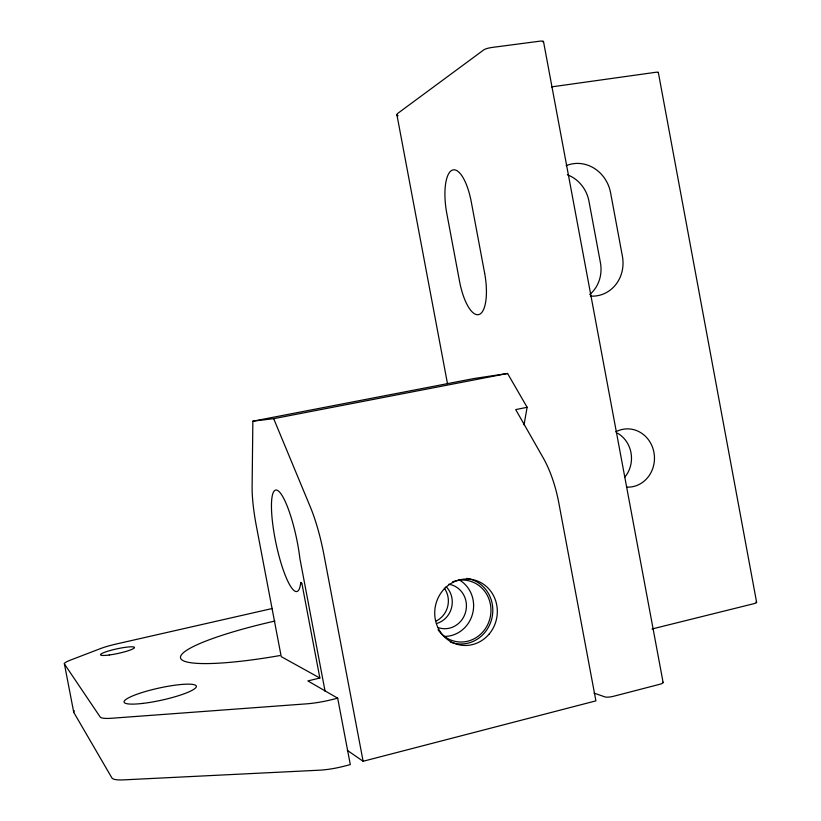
<?xml version="1.0" encoding="UTF-8"?>
<svg xmlns="http://www.w3.org/2000/svg" width="821" height="821" viewBox="0 0 821 821"><rect width="100%" height="100%" fill="white"/><g stroke="black" fill="none" stroke-linecap="round" stroke-linejoin="round"><path stroke-width="1.23" d="M524.014 424.857L527.133 407.308L507.583 373.473L474.097 378.512L252.847 421.194L252.119 486.822A58.855 11.473 78.3 0 0 256.337 525.892L281.223 656.636L319.862 678.023L302.313 585.66A3.151 0.657 77.8 0 0 301.379 582.766A3.151 0.657 77.8 0 0 300.691 582.869A51.785 10.55 78.2 0 1 278.617 554.483A51.785 10.55 78.2 0 1 276.533 490.065A51.785 10.55 78.2 0 1 299.911 558.639L325.095 691.313M347.314 750.363L363.128 761.272L595.902 700.867L558.834 502.996A62.663 22.3 77.2 0 0 543.276 457.995L515.711 409.597L527.133 407.308M652.007 628.989L753.955 603.661A5.388 0.954 -8.5 0 0 755.936 602.06M64.356 663.635L73.746 712.351L111.872 777.877A31.506 6.609 -13.1 0 0 123.499 779.878L319.061 770.211A33.343 7.769 -11.7 0 0 344.317 766.147L350.3 764.597L337.688 698.189L331.694 699.666A33.363 6.373 -11.5 0 1 306.438 703.854L111.646 718.252A31.516 5.429 -12.6 0 1 100.162 716.979L64.438 664.004A25.123 3.407 -12.4 0 1 70.124 660.238L100.706 648.508A24.363 3.243 -12.2 0 1 116.52 643.951L272.51 608.453M319.862 678.023L307.865 680.927L337.688 698.189M252.847 421.194L273.67 418.669L507.583 373.473M551.527 86.893L655.384 72.34A5.419 0.8 -12.5 0 1 658.114 72.72M594.096 693.119L604.933 696.906A6.465 1.447 -9.2 0 0 613.431 696.311L659.602 684.334A6.435 1.416 -8.8 0 0 662.865 682.159M300.691 582.869L301.769 583.659M273.67 418.669L310.359 507.05A65.372 14.101 78 0 1 323.915 554.647L363.128 761.272M543.512 41.573L663.091 682.374M396.943 114.971L447.496 383.664M756.644 602.44L658.319 72.392M566.121 165.698A34.708 31.793 72.3 0 1 610.588 192.771L622.4 256.224A34.626 31.814 75.9 0 1 590.453 296.104M567.393 174.791A33.599 30.911 72.1 0 1 588.965 201.248L600.418 262.689A33.517 30.931 75.8 0 1 589.745 294.554M543.05 42.076A6.476 1.19 -12.2 0 0 539.571 41.214L492.005 47.454A6.506 1.221 -11.9 0 0 483.805 49.865L398.041 113.165A27.319 4.351 -11.3 0 0 398.144 115.792M73.746 712.351A25.112 4.156 -12.7 0 1 74.393 710.791M617.536 433.17A28.222 26.005 87.8 0 1 624.504 477.473M466.728 578.374A33.035 31.003 -79 0 1 491.697 619.024A33.035 31.003 -79 0 1 450.319 641.981M452.504 581.873A31.054 29.146 -79 0 1 487.982 596.734A31.054 29.146 -79 0 1 477.986 636.378A31.054 29.146 -79 0 1 439.84 632.078M439.214 631.318A31.054 29.146 -79 0 1 438.045 629.738M458.99 579.78A30.09 28.325 -78.6 0 1 472.486 614.098A30.09 28.325 -78.6 0 1 443.494 636.378M448.769 584.234A22.413 21.1 -78.6 0 1 465.774 611.409A22.413 21.1 -78.6 0 1 438.291 627.634M444.305 588.154A21.654 20.453 -78.2 0 1 436.392 620.902M446.111 586.656A21.818 20.587 -78.3 0 1 437.254 623.324M279.776 655.579A117.526 17.631 -11.4 0 1 180.497 657.683A117.526 17.631 -11.4 0 1 274.881 621.056M615.781 431.846A29.146 26.744 87.7 0 1 653.885 452.104A29.146 26.744 87.7 0 1 626.639 487.12M484.626 273.095L471.233 201.689A38.074 13.033 81.4 0 0 452.012 170.255A38.074 13.033 81.4 0 0 446.778 213.337L459.586 281.521A37.889 13.064 80.5 0 0 479.084 314.484A37.889 13.064 80.5 0 0 484.626 273.095M488.947 634.294A33.302 31.229 -79.1 0 0 473.029 579.688A33.302 31.229 -79.1 0 0 436.095 622.749A33.302 31.229 -79.1 0 0 488.947 634.294M142.905 703.392A36.976 6.188 -12.4 0 0 196.363 686.305A36.976 6.188 -12.4 0 0 141.448 692.729A36.976 6.188 -12.4 0 0 142.905 703.392M109.183 655.004A17.374 2.36 -12.2 0 0 134.49 647.502A17.374 2.36 -12.2 0 0 108.824 650.899A17.374 2.36 -12.2 0 0 109.183 655.004"/></g></svg>
